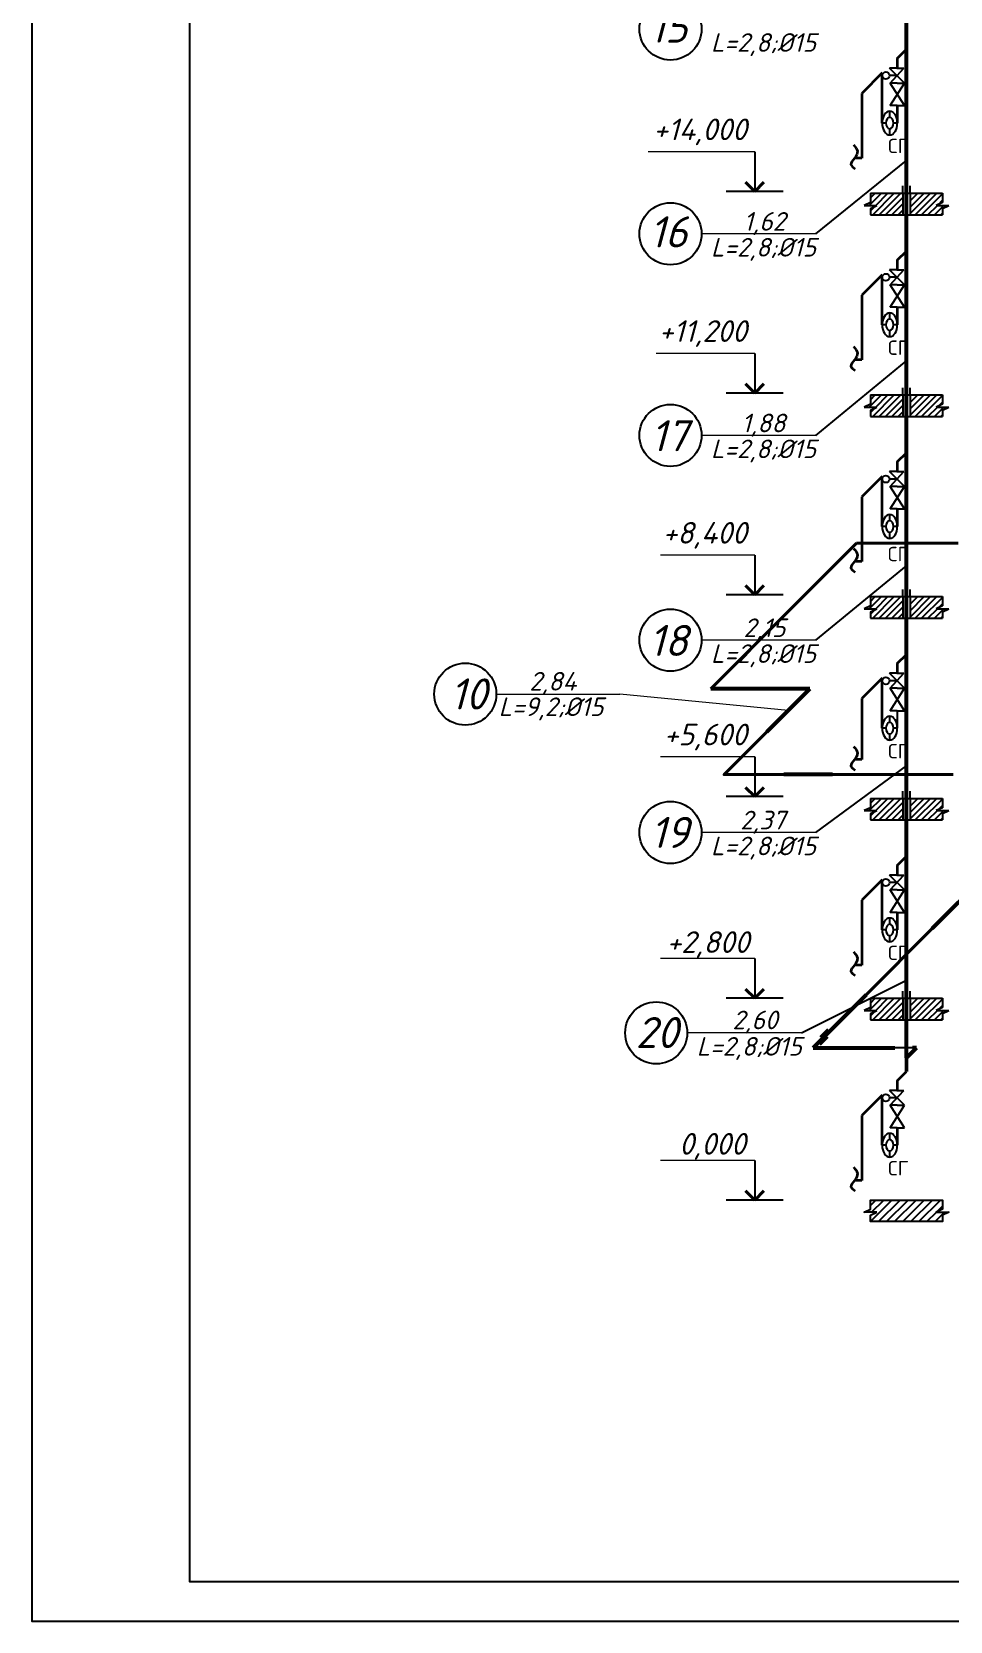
# Model space of a CAD drawing. Header units: millimetres. Extents: x -710977 to 10671, y -929782 to 89628.
# Drawn here: x 2746.3 to 2862.5, y 2723.6 to 2924.8 of the extents above; entities that cross this region are included whole.
import ezdxf

# ---------------------------------------------------------------- set-up
doc = ezdxf.new("R2010")
doc.units = ezdxf.units.MM
doc.header["$LTSCALE"] = 0.4
doc.layers.add('аксонометрия', color=84, linetype='Continuous')
doc.layers.add('кварталыИнфо', color=7, linetype='Continuous')
doc.layers.add('здания', color=7, linetype='Continuous', lineweight=25)
doc.layers.add('Надписи', color=7, linetype='Continuous', lineweight=20)
doc.styles.add('Zhenka', font='isocpeur.ttf', dxfattribs={"height": 400})
doc.styles.add('текстовый', font='isocpeui.ttf', dxfattribs={"height": 5})
doc.linetypes.add('ГОСТ 2.303 3', pattern='A,0.001,[1,GOST 2.303-68.shx,S=1,R=0,X=0,Y=0],-26', length=26.001)
pattern_1 = [(45, (2395.83043, 2704.25567), (-0.4030726, 0.4030726), [])]
pattern_2 = [(45, (2395.83043, 2729.79304), (-0.4030726, 0.4030726), [])]
pattern_3 = [(45, (2395.83043, 2755.3304), (-0.4030726, 0.4030726), [])]

msp = doc.modelspace()

# ---------------------------------------------------------------- hatches: boundary and pattern name
at = {"layer": 'аксонометрия', "lineweight": 25}
h = msp.add_hatch(dxfattribs=at)
h.set_pattern_fill('ANSI31', scale=4.560246, style=0)
h.set_pattern_definition([(45, (2395.83043, 2780.8678), (-0.4030726, 0.4030726), [])])
h.paths.add_polyline_path([(2856.546, 2901.603), (2856.546, 2904.339), (2852.442, 2904.339), (2852.442, 2903.161), (2851.633, 2902.789), (2853.251, 2902.789), (2852.442, 2902.417), (2852.442, 2901.603)])
h = msp.add_hatch(dxfattribs=at)
h.set_pattern_fill('ANSI31', scale=4.560246, style=0)
h.set_pattern_definition(pattern_3)
h.paths.add_polyline_path([(2857.458, 2901.603), (2861.563, 2901.603), (2861.563, 2902.417), (2862.371, 2902.789), (2860.754, 2902.789), (2861.563, 2903.161), (2861.563, 2904.339), (2857.458, 2904.339)])
h = msp.add_hatch(dxfattribs=at)
h.set_pattern_fill('ANSI31', scale=4.560246, style=0)
h.set_pattern_definition(pattern_3)
h.paths.add_polyline_path([(2856.546, 2876.066), (2856.546, 2878.802), (2852.442, 2878.802), (2852.442, 2877.624), (2851.633, 2877.252), (2853.251, 2877.252), (2852.442, 2876.879), (2852.442, 2876.066)])
h = msp.add_hatch(dxfattribs=at)
h.set_pattern_fill('ANSI31', scale=4.560246, style=0)
h.set_pattern_definition(pattern_2)
h.paths.add_polyline_path([(2857.458, 2876.066), (2861.563, 2876.066), (2861.563, 2876.879), (2862.371, 2877.252), (2860.754, 2877.252), (2861.563, 2877.624), (2861.563, 2878.802), (2857.458, 2878.802)])
h = msp.add_hatch(dxfattribs=at)
h.set_pattern_fill('ANSI31', scale=4.560246, style=0)
h.set_pattern_definition(pattern_2)
h.paths.add_polyline_path([(2856.546, 2850.528), (2856.546, 2853.265), (2852.442, 2853.265), (2852.442, 2852.087), (2851.633, 2851.714), (2853.251, 2851.714), (2852.442, 2851.342), (2852.442, 2850.528)])
h = msp.add_hatch(dxfattribs=at)
h.set_pattern_fill('ANSI31', scale=4.560246, style=0)
h.set_pattern_definition(pattern_1)
h.paths.add_polyline_path([(2857.458, 2850.528), (2861.563, 2850.528), (2861.563, 2851.342), (2862.371, 2851.714), (2860.754, 2851.714), (2861.563, 2852.087), (2861.563, 2853.265), (2857.458, 2853.265)])
h = msp.add_hatch(dxfattribs=at)
h.set_pattern_fill('ANSI31', scale=4.560246, style=0)
h.set_pattern_definition(pattern_1)
h.paths.add_polyline_path([(2856.546, 2824.991), (2856.546, 2827.727), (2852.442, 2827.727), (2852.442, 2826.549), (2851.633, 2826.177), (2853.251, 2826.177), (2852.442, 2825.804), (2852.442, 2824.991)])
h = msp.add_hatch(dxfattribs=at)
h.set_pattern_fill('ANSI31', scale=4.560246, style=0)
h.set_pattern_definition([(45, (2395.83043, 2678.7183), (-0.4030726, 0.4030726), [])])
h.paths.add_polyline_path([(2857.458, 2824.991), (2861.563, 2824.991), (2861.563, 2825.804), (2862.371, 2826.177), (2860.754, 2826.177), (2861.563, 2826.549), (2861.563, 2827.727), (2857.458, 2827.727)])
h = msp.add_hatch(dxfattribs=at)
h.set_pattern_fill('ANSI31', scale=4.560246, style=0)
h.set_pattern_definition([(45, (2395.83043, 2678.9463), (-0.4030726, 0.4030726), [])])
h.paths.add_polyline_path([(2856.546, 2799.682), (2856.546, 2802.418), (2852.442, 2802.418), (2852.442, 2801.24), (2851.633, 2800.867), (2853.251, 2800.867), (2852.442, 2800.495), (2852.442, 2799.682)])
h = msp.add_hatch(dxfattribs=at)
h.set_pattern_fill('ANSI31', scale=4.560246, style=0)
h.set_pattern_definition([(45, (2395.83043, 2653.40894), (-0.4030726, 0.4030726), [])])
h.paths.add_polyline_path([(2857.458, 2799.682), (2861.563, 2799.682), (2861.563, 2800.495), (2862.371, 2800.867), (2860.754, 2800.867), (2861.563, 2801.24), (2861.563, 2802.418), (2857.458, 2802.418)])
at = {"layer": 'кварталыИнфо', "ltscale": 0.12}
h = msp.add_hatch(dxfattribs=at)
h.set_pattern_fill('ANSI31', color=256, scale=0.228012)
h.set_pattern_definition([(45, (2289.3533, -1080.4635), (-0.51190217, 0.51190217), [])])
h.paths.add_polyline_path([(2853.251, 2775.33), (2851.633, 2775.33), (2852.442, 2775.702), (2852.442, 2776.881), (2861.563, 2776.881), (2861.563, 2775.702), (2860.754, 2775.33), (2862.371, 2775.33), (2861.563, 2774.958), (2861.563, 2774.144), (2852.442, 2774.144), (2852.442, 2774.958)])

# ---------------------------------------------------------------- linework, layer by layer
at = {"color": 7, "lineweight": 35}
for p, q in [((2855.841, 2921.392), (2857.002, 2922.553)), ((2855.841, 2921.392), (2855.841, 2920.173)), ((2853.926, 2919.559), (2851.346, 2916.979)), ((2853.926, 2913.22), (2853.926, 2919.559)), ((2851.346, 2916.979), (2851.346, 2908.771)), ((2855.841, 2915.435), (2855.841, 2913.22)), ((2851.346, 2908.771), (2850.434, 2908.771)), ((2855.841, 2895.855), (2857.002, 2897.016)), ((2855.841, 2895.855), (2855.841, 2894.635)), ((2853.926, 2894.022), (2851.346, 2891.442)), ((2853.926, 2887.683), (2853.926, 2894.022)), ((2851.346, 2891.442), (2851.346, 2883.233)), ((2855.841, 2889.898), (2855.841, 2887.683)), ((2851.346, 2883.233), (2850.434, 2883.233)), ((2855.841, 2870.317), (2857.002, 2871.478)), ((2855.841, 2870.317), (2855.841, 2869.098)), ((2853.926, 2868.484), (2851.346, 2865.905)), ((2853.926, 2862.145), (2853.926, 2868.484)), ((2851.346, 2865.905), (2851.346, 2857.696)), ((2855.841, 2864.361), (2855.841, 2862.145)), ((2851.346, 2857.696), (2850.434, 2857.696)), ((2855.841, 2844.78), (2857.002, 2845.941)), ((2855.841, 2844.78), (2855.841, 2843.561)), ((2853.926, 2842.947), (2851.346, 2840.367)), ((2853.926, 2836.608), (2853.926, 2842.947)), ((2851.346, 2840.367), (2851.346, 2832.629)), ((2851.346, 2832.629), (2850.434, 2832.629)), ((2855.841, 2819.243), (2857.002, 2820.404)), ((2855.841, 2819.243), (2855.841, 2818.023)), ((2853.926, 2817.409), (2851.346, 2814.83)), ((2853.926, 2811.071), (2853.926, 2817.409)), ((2851.346, 2814.83), (2851.346, 2806.621)), ((2855.841, 2813.286), (2855.841, 2811.071)), ((2851.346, 2806.621), (2850.434, 2806.621)), ((2855.841, 2791.979), (2857.002, 2793.14)), ((2855.841, 2791.979), (2855.841, 2790.76)), ((2853.926, 2790.146), (2851.346, 2787.567)), ((2853.926, 2783.807), (2853.926, 2790.146)), ((2851.346, 2787.567), (2851.346, 2779.358)), ((2855.841, 2786.023), (2855.841, 2783.807)), ((2851.346, 2779.358), (2850.434, 2779.358))]:
    msp.add_line(p, q, dxfattribs=at)
at = {"color": 7, "lineweight": 20}
for p, q in [((2837.801, 2909.587), (2824.327, 2909.587)), ((2845.513, 2899.202), (2831.068, 2899.198)), ((2845.513, 2899.202), (2831.068, 2899.198)), ((2837.801, 2884.05), (2825.328, 2884.05)), ((2845.513, 2873.682), (2831.068, 2873.678)), ((2845.513, 2873.682), (2831.068, 2873.678)), ((2837.801, 2858.512), (2825.897, 2858.512)), ((2845.513, 2847.76), (2831.068, 2847.756)), ((2845.513, 2847.76), (2831.068, 2847.756)), ((2805.102, 2840.917), (2820.711, 2840.913)), ((2805.102, 2840.917), (2820.711, 2840.913)), ((2842.045, 2838.864), (2820.711, 2840.913)), ((2837.801, 2832.975), (2825.897, 2832.975)), ((2845.513, 2823.412), (2831.068, 2823.408)), ((2845.513, 2823.412), (2831.068, 2823.408)), ((2837.801, 2807.437), (2825.897, 2807.437)), ((2843.711, 2798.043), (2829.266, 2798.039)), ((2843.711, 2798.043), (2829.266, 2798.039)), ((2837.801, 2781.9), (2825.897, 2781.9))]:
    msp.add_line(p, q, dxfattribs=at)
at = {"color": 7, "lineweight": 25}
for p, q in [((2837.801, 2909.587), (2837.801, 2904.567)), ((2841.399, 2904.567), (2834.204, 2904.567)), ((2837.801, 2884.05), (2837.801, 2879.03)), ((2841.399, 2879.03), (2834.204, 2879.03)), ((2837.801, 2858.512), (2837.801, 2853.493)), ((2841.399, 2853.493), (2834.204, 2853.493)), ((2837.801, 2832.975), (2837.801, 2827.955)), ((2841.399, 2827.955), (2834.204, 2827.955)), ((2837.801, 2807.437), (2837.801, 2802.418)), ((2841.399, 2802.418), (2834.204, 2802.418)), ((2837.801, 2781.9), (2837.801, 2776.881)), ((2841.399, 2776.881), (2834.204, 2776.881))]:
    msp.add_line(p, q, dxfattribs=at)
at = {"lineweight": 30}
for p, q in [((2847.051, 2798.524), (2846.083, 2797.557)), ((2847.051, 2797.489), (2846.083, 2796.522))]:
    msp.add_line(p, q, dxfattribs=at)
at = {"color": 7, "lineweight": 50}
msp.add_line((2857.002, 2793.14), (2857.002, 2794.866), dxfattribs=at)
msp.add_lwpolyline([(2746.323, 3143.559), (2746.323, 2723.559), (3043.323, 2723.559), (3043.323, 3143.559)], close=True)
at = {"color": 7, "lineweight": 25}
for centre in [(2827.142, 2925.12), (2827.142, 2899.198), (2827.142, 2873.678), (2827.142, 2847.756), (2801.175, 2840.93), (2827.142, 2823.408), (2825.34, 2798.039)]:
    msp.add_circle(centre, 3.926, dxfattribs=at)
at = {"color": 7, "lineweight": 35}
for points in [[(2850.308, 2910.45), (2850.788, 2909.652), (2850.434, 2908.771), (2849.979, 2907.964), (2850.506, 2907.437)], [(2850.308, 2884.912), (2850.788, 2884.114), (2850.434, 2883.233), (2849.979, 2882.427), (2850.506, 2881.899)], [(2850.308, 2859.375), (2850.788, 2858.577), (2850.434, 2857.696), (2849.979, 2856.889), (2850.506, 2856.362)], [(2850.308, 2834.308), (2850.788, 2833.51), (2850.434, 2832.629), (2849.979, 2831.823), (2850.506, 2831.295)], [(2850.308, 2808.3), (2850.788, 2807.502), (2850.434, 2806.621), (2849.979, 2805.815), (2850.506, 2805.287)], [(2850.308, 2781.037), (2850.788, 2780.239), (2850.434, 2779.358), (2849.979, 2778.552), (2850.506, 2778.024)]]:
    msp.add_spline(points, degree=3, dxfattribs=at)
at = {"layer": 'аксонометрия', "color": 7, "lineweight": 53}
msp.add_line((2857.002, 2794.866), (2857.002, 2999.165), dxfattribs=at)
at = {"layer": 'аксонометрия', "color": 7, "lineweight": 25}
for p, q in [((2855.77, 2920.173), (2854.874, 2920.173)), ((2856.738, 2918.283), (2854.874, 2920.173)), ((2854.945, 2918.283), (2856.666, 2920.173)), ((2855.77, 2920.173), (2856.666, 2920.173)), ((2855.806, 2919.228), (2854.858, 2919.228)), ((2855.841, 2918.283), (2854.945, 2918.283)), ((2856.738, 2915.435), (2854.945, 2918.283)), ((2854.945, 2915.435), (2856.738, 2918.283)), ((2855.841, 2918.283), (2856.738, 2918.283)), ((2854.884, 2913.937), (2854.884, 2914.727)), ((2855.841, 2915.435), (2854.945, 2915.435)), ((2855.841, 2915.435), (2856.738, 2915.435)), ((2854.408, 2913.22), (2853.926, 2913.22)), ((2854.884, 2911.713), (2854.884, 2912.504)), ((2855.841, 2913.22), (2855.359, 2913.22)), ((2852.442, 2904.339), (2861.563, 2904.339)), ((2852.442, 2904.339), (2852.442, 2903.161)), ((2856.546, 2904.339), (2856.546, 2905.251)), ((2856.546, 2904.339), (2856.546, 2901.603)), ((2857.458, 2904.339), (2857.458, 2905.251)), ((2857.458, 2904.339), (2857.458, 2901.603)), ((2861.563, 2904.339), (2861.563, 2903.161)), ((2852.442, 2903.161), (2851.633, 2902.789)), ((2851.633, 2902.789), (2853.251, 2902.789)), ((2852.442, 2902.417), (2853.251, 2902.789)), ((2852.442, 2902.417), (2852.442, 2901.603)), ((2852.442, 2901.603), (2861.563, 2901.603)), ((2861.563, 2903.161), (2860.754, 2902.789)), ((2860.754, 2902.789), (2862.371, 2902.789)), ((2861.563, 2902.417), (2862.371, 2902.789)), ((2861.563, 2902.417), (2861.563, 2901.603)), ((2855.806, 2893.691), (2854.858, 2893.691)), ((2855.77, 2894.635), (2854.874, 2894.635)), ((2856.738, 2892.746), (2854.874, 2894.635)), ((2854.945, 2892.746), (2856.666, 2894.635)), ((2855.77, 2894.635), (2856.666, 2894.635)), ((2855.841, 2892.746), (2854.945, 2892.746)), ((2856.738, 2889.898), (2854.945, 2892.746)), ((2854.945, 2889.898), (2856.738, 2892.746)), ((2855.841, 2892.746), (2856.738, 2892.746)), ((2855.841, 2889.898), (2854.945, 2889.898)), ((2855.841, 2889.898), (2856.738, 2889.898)), ((2854.408, 2887.683), (2853.926, 2887.683)), ((2854.884, 2888.399), (2854.884, 2889.19)), ((2855.841, 2887.683), (2855.359, 2887.683)), ((2854.884, 2886.176), (2854.884, 2886.966)), ((2856.546, 2878.802), (2856.546, 2879.714)), ((2857.458, 2878.802), (2857.458, 2879.714)), ((2852.442, 2877.624), (2851.633, 2877.252)), ((2852.442, 2878.802), (2861.563, 2878.802)), ((2852.442, 2878.802), (2852.442, 2877.624)), ((2856.546, 2878.802), (2856.546, 2876.066)), ((2857.458, 2878.802), (2857.458, 2876.066)), ((2861.563, 2877.624), (2860.754, 2877.252)), ((2861.563, 2878.802), (2861.563, 2877.624)), ((2851.633, 2877.252), (2853.251, 2877.252)), ((2852.442, 2876.879), (2853.251, 2877.252)), ((2852.442, 2876.879), (2852.442, 2876.066)), ((2852.442, 2876.066), (2861.563, 2876.066)), ((2860.754, 2877.252), (2862.371, 2877.252)), ((2861.563, 2876.879), (2862.371, 2877.252)), ((2861.563, 2876.879), (2861.563, 2876.066)), ((2855.806, 2868.153), (2854.858, 2868.153)), ((2855.77, 2869.098), (2854.874, 2869.098)), ((2856.738, 2867.208), (2854.874, 2869.098)), ((2854.945, 2867.208), (2856.666, 2869.098)), ((2855.77, 2869.098), (2856.666, 2869.098)), ((2855.841, 2867.208), (2854.945, 2867.208)), ((2856.738, 2864.361), (2854.945, 2867.208)), ((2854.945, 2864.361), (2856.738, 2867.208)), ((2855.841, 2867.208), (2856.738, 2867.208)), ((2854.884, 2862.862), (2854.884, 2863.653)), ((2855.841, 2864.361), (2854.945, 2864.361)), ((2855.841, 2864.361), (2856.738, 2864.361)), ((2854.408, 2862.145), (2853.926, 2862.145)), ((2854.884, 2860.638), (2854.884, 2861.429)), ((2855.841, 2862.145), (2855.359, 2862.145)), ((2852.442, 2853.265), (2861.563, 2853.265)), ((2852.442, 2853.265), (2852.442, 2852.087)), ((2856.546, 2853.265), (2856.546, 2854.177)), ((2856.546, 2853.265), (2856.546, 2850.528)), ((2857.458, 2853.265), (2857.458, 2854.177)), ((2857.458, 2853.265), (2857.458, 2850.528)), ((2861.563, 2853.265), (2861.563, 2852.087)), ((2852.442, 2852.087), (2851.633, 2851.714)), ((2851.633, 2851.714), (2853.251, 2851.714)), ((2852.442, 2851.342), (2853.251, 2851.714)), ((2852.442, 2851.342), (2852.442, 2850.528)), ((2861.563, 2852.087), (2860.754, 2851.714)), ((2860.754, 2851.714), (2862.371, 2851.714)), ((2861.563, 2851.342), (2862.371, 2851.714)), ((2861.563, 2851.342), (2861.563, 2850.528)), ((2852.442, 2850.528), (2861.563, 2850.528)), ((2855.77, 2843.561), (2854.874, 2843.561)), ((2856.738, 2841.671), (2854.874, 2843.561)), ((2854.945, 2841.671), (2856.666, 2843.561)), ((2855.77, 2843.561), (2856.666, 2843.561)), ((2855.806, 2842.616), (2854.858, 2842.616)), ((2855.841, 2841.671), (2854.945, 2841.671)), ((2856.738, 2838.823), (2854.945, 2841.671)), ((2854.945, 2838.823), (2856.738, 2841.671)), ((2855.841, 2841.671), (2856.738, 2841.671)), ((2854.884, 2837.325), (2854.884, 2838.115)), ((2855.841, 2838.823), (2854.945, 2838.823)), ((2855.841, 2838.823), (2855.841, 2836.608)), ((2855.841, 2838.823), (2856.738, 2838.823)), ((2854.408, 2836.608), (2853.926, 2836.608)), ((2854.884, 2835.101), (2854.884, 2835.892)), ((2855.841, 2836.608), (2855.359, 2836.608)), ((2852.442, 2827.727), (2861.563, 2827.727)), ((2852.442, 2827.727), (2852.442, 2826.549)), ((2856.546, 2827.727), (2856.546, 2828.639)), ((2856.546, 2827.727), (2856.546, 2824.991)), ((2857.458, 2827.727), (2857.458, 2828.639)), ((2857.458, 2827.727), (2857.458, 2824.991)), ((2861.563, 2827.727), (2861.563, 2826.549)), ((2852.442, 2826.549), (2851.633, 2826.177)), ((2851.633, 2826.177), (2853.251, 2826.177)), ((2852.442, 2825.804), (2853.251, 2826.177)), ((2852.442, 2825.804), (2852.442, 2824.991)), ((2861.563, 2826.549), (2860.754, 2826.177)), ((2860.754, 2826.177), (2862.371, 2826.177)), ((2861.563, 2825.804), (2862.371, 2826.177)), ((2861.563, 2825.804), (2861.563, 2824.991)), ((2852.442, 2824.991), (2861.563, 2824.991)), ((2855.806, 2817.078), (2854.858, 2817.078)), ((2855.77, 2818.023), (2854.874, 2818.023)), ((2856.738, 2816.134), (2854.874, 2818.023)), ((2854.945, 2816.134), (2856.666, 2818.023)), ((2855.77, 2818.023), (2856.666, 2818.023)), ((2855.841, 2816.134), (2854.945, 2816.134)), ((2856.738, 2813.286), (2854.945, 2816.134)), ((2854.945, 2813.286), (2856.738, 2816.134)), ((2855.841, 2816.134), (2856.738, 2816.134)), ((2855.841, 2813.286), (2854.945, 2813.286)), ((2855.841, 2813.286), (2856.738, 2813.286)), ((2854.408, 2811.071), (2853.926, 2811.071)), ((2854.884, 2811.787), (2854.884, 2812.578)), ((2855.841, 2811.071), (2855.359, 2811.071)), ((2854.884, 2809.563), (2854.884, 2810.354)), ((2856.546, 2802.418), (2856.546, 2803.33)), ((2857.458, 2802.418), (2857.458, 2803.33)), ((2852.442, 2801.24), (2851.633, 2800.867)), ((2852.442, 2802.418), (2861.563, 2802.418)), ((2852.442, 2802.418), (2852.442, 2801.24)), ((2856.546, 2802.418), (2856.546, 2799.682)), ((2857.458, 2802.418), (2857.458, 2799.682)), ((2861.563, 2801.24), (2860.754, 2800.867)), ((2861.563, 2802.418), (2861.563, 2801.24)), ((2851.633, 2800.867), (2853.251, 2800.867)), ((2852.442, 2800.495), (2853.251, 2800.867)), ((2852.442, 2800.495), (2852.442, 2799.682)), ((2852.442, 2799.682), (2861.563, 2799.682)), ((2860.754, 2800.867), (2862.371, 2800.867)), ((2861.563, 2800.495), (2862.371, 2800.867)), ((2861.563, 2800.495), (2861.563, 2799.682)), ((2855.806, 2789.815), (2854.858, 2789.815)), ((2855.77, 2790.76), (2854.874, 2790.76)), ((2856.738, 2788.87), (2854.874, 2790.76)), ((2854.945, 2788.87), (2856.666, 2790.76)), ((2855.841, 2788.87), (2854.945, 2788.87)), ((2856.738, 2786.023), (2854.945, 2788.87)), ((2854.945, 2786.023), (2856.738, 2788.87)), ((2855.77, 2790.76), (2856.666, 2790.76)), ((2855.841, 2788.87), (2856.738, 2788.87)), ((2854.884, 2784.524), (2854.884, 2785.315)), ((2855.841, 2786.023), (2854.945, 2786.023)), ((2855.841, 2786.023), (2856.738, 2786.023)), ((2854.408, 2783.807), (2853.926, 2783.807)), ((2854.884, 2782.3), (2854.884, 2783.091)), ((2855.841, 2783.807), (2855.359, 2783.807))]:
    msp.add_line(p, q, dxfattribs=at)
msp.add_lwpolyline([(2853.251, 2775.33), (2851.633, 2775.33), (2852.442, 2775.702), (2852.442, 2776.881), (2861.563, 2776.881), (2861.563, 2775.702), (2860.754, 2775.33), (2862.371, 2775.33), (2861.563, 2774.958), (2861.563, 2774.144), (2852.442, 2774.144), (2852.442, 2774.958)], close=True, dxfattribs=at)
for centre in [(2854.402, 2919.228), (2854.402, 2893.691), (2854.402, 2868.153), (2854.402, 2842.616), (2854.402, 2817.078), (2854.402, 2789.815)]:
    msp.add_circle(centre, 0.456, dxfattribs=at)
at = {"layer": 'аксонометрия', "color": 7, "lineweight": 25, "extrusion": (0, 0, -1)}
for centre, major_axis, ratio in [((2854.884, 2913.22), (0, -1.507), 0.6353435), ((2854.884, 2913.22), (0, -0.717), 0.6634455), ((2854.884, 2887.683), (0, -1.507), 0.6353435), ((2854.884, 2887.683), (0, -0.717), 0.6634455), ((2854.884, 2862.145), (0, -1.507), 0.6353435), ((2854.884, 2862.145), (0, -0.717), 0.6634455), ((2854.884, 2836.608), (0, -1.507), 0.6353435), ((2854.884, 2836.608), (0, -0.717), 0.6634455), ((2854.884, 2811.071), (0, -1.507), 0.6353435), ((2854.884, 2811.071), (0, -0.717), 0.6634455), ((2854.884, 2783.807), (0, -1.507), 0.6353435), ((2854.884, 2783.807), (0, -0.717), 0.6634455)]:
    msp.add_ellipse(centre, major_axis=major_axis, ratio=ratio, dxfattribs=at)
at = {"layer": 'кварталыИнфо', "ltscale": 0.12}
for p, q in [((2845.513, 2899.202), (2857.002, 2908.479)), ((2845.513, 2873.682), (2857.002, 2883.096)), ((2845.513, 2847.76), (2857.002, 2857.183)), ((2845.513, 2823.412), (2857.002, 2831.859)), ((2843.711, 2798.043), (2857.002, 2804.72))]:
    msp.add_line(p, q, dxfattribs=at)
at = {"layer": 'кварталыИнфо', "linetype": 'ГОСТ 2.303 3', "lineweight": 40, "ltscale": 0.12}
for p, q in [((2850.694, 2860.017), (2832.25, 2841.573)), ((2863.554, 2860.017), (2850.694, 2860.017)), ((2862.917, 2830.738), (2847.654, 2830.738)), ((2851.89, 2802.851), (2860.273, 2811.234))]:
    msp.add_line(p, q, dxfattribs=at)
at = {"layer": 'кварталыИнфо', "linetype": 'ГОСТ 2.303 3', "ltscale": 0.12}
msp.add_line((2857.749, 2796.156), (2855.521, 2796.156), dxfattribs=at)
at = {"layer": 'кварталыИнфо', "ltscale": 0.12}
msp.add_lwpolyline([(2766.323, 3138.559), (3038.323, 3138.559), (3038.323, 2728.559), (2766.323, 2728.559)], close=True, dxfattribs=at)
at = {"layer": 'кварталыИнфо', "linetype": 'ГОСТ 2.303 3', "lineweight": 40, "ltscale": 0.12}
msp.add_lwpolyline([(2841.501, 2830.738), (2833.919, 2830.738), (2839.337, 2836.155)], dxfattribs=at)
at = {"layer": 'Надписи', "color": 7, "linetype": 'ByBlock', "lineweight": 40, "ltscale": 0.2}
for p, q in [((2837.801, 2904.567), (2836.641, 2905.728)), ((2837.801, 2904.567), (2838.962, 2905.728)), ((2837.801, 2879.03), (2836.641, 2880.191)), ((2837.801, 2879.03), (2838.962, 2880.191)), ((2837.801, 2853.493), (2836.641, 2854.654)), ((2837.801, 2853.493), (2838.962, 2854.654)), ((2837.801, 2827.955), (2836.641, 2829.116)), ((2837.801, 2827.955), (2838.962, 2829.116)), ((2837.801, 2802.418), (2836.641, 2803.579)), ((2837.801, 2802.418), (2838.962, 2803.579)), ((2837.801, 2776.881), (2836.641, 2778.041)), ((2837.801, 2776.881), (2838.962, 2778.041))]:
    msp.add_line(p, q, dxfattribs=at)
at = {"layer": 'Надписи', "color": 7, "linetype": 'ByBlock', "lineweight": 53, "ltscale": 0.2}
for p, q in [((2844.754, 2841.573), (2832.25, 2841.573)), ((2839.337, 2836.155), (2844.754, 2841.573)), ((2847.654, 2830.738), (2841.501, 2830.738)), ((2866.948, 2817.909), (2860.273, 2811.234)), ((2851.89, 2802.851), (2845.195, 2796.156)), ((2845.195, 2796.156), (2855.521, 2796.156)), ((2858.292, 2796.156), (2857.002, 2794.866)), ((2858.292, 2796.156), (2857.749, 2796.156))]:
    msp.add_line(p, q, dxfattribs=at)

# ---------------------------------------------------------------- texts
at = {"color": 7, "lineweight": 25, "char_height": 3.9263, "style": 'текстовый'}
for s, insert, attachment_point in [('{\\fISOCPEUR|b0|i1|c204|p34;15}', (2829.282, 2927.327), 3), ('{\\fISOCPEUR|b0|i1|c204|p34;16}', (2829.282, 2901.405), 3), ('{\\fISOCPEUR|b0|i1|c204|p34;17}', (2829.35, 2875.602), 3), ('{\\fISOCPEUR|b0|i1|c204|p34;18}', (2829.35, 2849.681), 3), ('{\\fISOCPEUR|b0|i1|c204|p34;10}', (2799.253, 2842.91), 1), ('{\\fISOCPEUR|b0|i1|c204|p34;19}', (2829.452, 2825.381), 3), ('{\\fISOCPEUR|b0|i1|c204|p34;20}', (2828.098, 2800.046), 3)]:
    msp.add_mtext(s, dxfattribs=dict(at, insert=insert, attachment_point=attachment_point))
at = {"color": 7, "lineweight": 20, "width": 13.63061, "attachment_point": 3, "style": 'текстовый'}
for s, insert, char_height in [('{\\fISOCPEUR|b0|i1|c0|p34;+14,000}', (2836.806, 2913.788), 2.73615), ('{\\fISOCPEUR|b0|i1|c0|p34;+11,200}', (2836.806, 2888.251), 2.73615), ('{\\fISOCPEUR|b0|i1|c0|p34;+8,400}', (2836.806, 2862.713), 2.73615), ('{\\fISOCPEUR|b0|i1|c0|p34;+5,600}', (2836.806, 2837.176), 2.73615), ('{\\fISOCPEUR|b0|i1|c0|p34;+2,800}', (2837.115, 2810.899), 2.73615), ('{\\fISOCPEUR|b0|i1|c204|p34;0\\fISOCPEUR|b0|i1|c0|p34;,\\fISOCPEUR|b0|i1|c204|p34;0\\fISOCPEUR|b0|i1|c0|p34;00}', (2836.666, 2785.362), 2.736147)]:
    msp.add_mtext(s, dxfattribs=dict(at, insert=insert, char_height=char_height))
at = {"layer": 'аксонометрия', "color": 7, "lineweight": 50, "char_height": 1.8241, "width": 2.78109, "attachment_point": 1, "style": 'Zhenka'}
for insert in [(2854.666, 2911.231), (2854.666, 2885.694), (2854.666, 2834.619), (2854.666, 2809.082), (2854.666, 2781.819)]:
    msp.add_mtext('СГ', dxfattribs=dict(at, insert=insert))
at = {"layer": 'аксонометрия', "color": 7, "lineweight": 40, "insert": (2854.642, 2859.571), "char_height": 1.8241, "width": 2.78109, "attachment_point": 1, "style": 'Zhenka'}
msp.add_mtext('СГ', dxfattribs=at)
at = {"layer": 'здания', "color": 7, "lineweight": 20, "char_height": 2.35578, "width": 17.1857, "style": 'текстовый'}
for s, insert, attachment_point in [('L={\\fISOCPEUR|b0|i1|c204|p34;2},{\\fISOCPEUR|b0|i1|c204|p34;8};%%C15', (2845.567, 2924.593), 3), ('{\\fISOCPEUR|b0|i1|c204|p34;1},{\\fISOCPEUR|b0|i1|c204|p34;62}', (2841.688, 2901.948), 3), ('L={\\fISOCPEUR|b0|i1|c204|p34;2},{\\fISOCPEUR|b0|i1|c204|p34;8};%%C15', (2845.567, 2898.672), 3), ('{\\fISOCPEUR|b0|i1|c204|p34;1},{\\fISOCPEUR|b0|i1|c204|p34;88}', (2841.688, 2876.427), 3), ('L={\\fISOCPEUR|b0|i1|c204|p34;2},{\\fISOCPEUR|b0|i1|c204|p34;8};%%C15', (2845.567, 2873.151), 3), ('{\\fISOCPEUR|b0|i1|c204|p34;2},{\\fISOCPEUR|b0|i1|c204|p34;15}', (2841.688, 2850.505), 3), ('L={\\fISOCPEUR|b0|i1|c204|p34;2},{\\fISOCPEUR|b0|i1|c204|p34;8};%%C15', (2845.567, 2847.229), 3), ('{\\fISOCPEUR|b0|i1|c204|p34;2},{\\fISOCPEUR|b0|i1|c204|p34;84}', (2809.274, 2843.729), 1), ('L={\\fISOCPEUR|b0|i1|c204|p34;9,2};%%C15', (2805.4, 2840.508), 1), ('{\\fISOCPEUR|b0|i1|c204|p34;2},{\\fISOCPEUR|b0|i1|c204|p34;37}', (2841.688, 2826.157), 3), ('L={\\fISOCPEUR|b0|i1|c204|p34;2},{\\fISOCPEUR|b0|i1|c204|p34;8};%%C15', (2845.567, 2822.881), 3), ('{\\fISOCPEUR|b0|i1|c204|p34;2},{\\fISOCPEUR|b0|i1|c204|p34;60}', (2840.704, 2800.856), 3), ('L={\\fISOCPEUR|b0|i1|c204|p34;2},{\\fISOCPEUR|b0|i1|c204|p34;8};%%C15', (2843.765, 2797.513), 3)]:
    msp.add_mtext(s, dxfattribs=dict(at, insert=insert, attachment_point=attachment_point))

doc.saveas('drawing.dxf')
